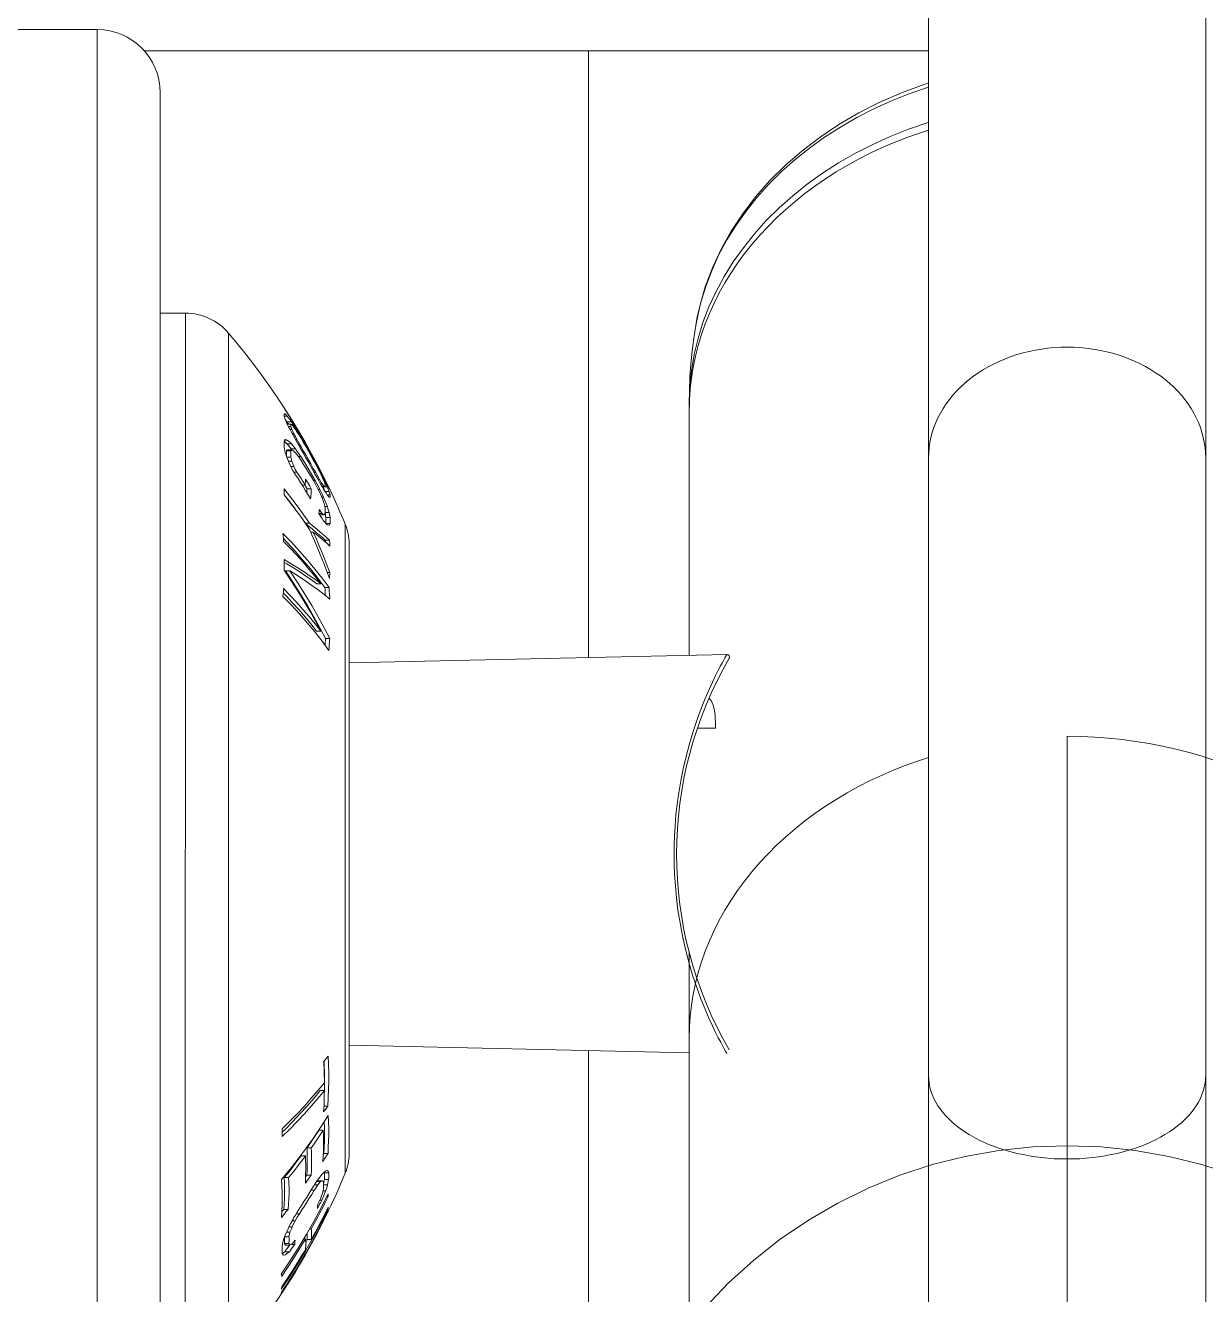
# Model space of a CAD drawing. Header units: centimetres. Extents: x 118932 to 154602, y -32682 to -23521.
# Drawn here: x 129546.14 to 129555.51, y -27725.06 to -27714.99 of the extents above; entities that cross this region are included whole.
import ezdxf

# ---------------------------------------------------------------- set-up
doc = ezdxf.new("R2010")
doc.units = ezdxf.units.CM
doc.header["$LTSCALE"] = 50
doc.header["$MEASUREMENT"] = 0
doc.layers.add('GEN_02_TF_Mobilya', color=7, linetype='Continuous', lineweight=5, true_color=0x745e3d)

# ---------------------------------------------------------------- blocks, each defined once
blk = doc.blocks.new('spor aletleri 2')
at = {"layer": 'GEN_02_TF_Mobilya'}
for p, q in [((-7.077, -101.575), (-0.851, -101.575)), ((-3.551, -106.388), (-3.551, -101.575)), ((-6.951, -113.904), (-6.95, -101.906)), ((-6.408, -103.814), (-6.408, -111.996)), ((-5.913, -104.554), (-5.932, -104.554)), ((-5.889, -104.612), (-5.902, -104.612)), ((-5.876, -104.567), (-5.884, -104.567)), ((-5.836, -104.634), (-5.841, -104.634)), ((-5.835, -104.792), (-5.855, -104.792)), ((-5.906, -104.831), (-5.932, -104.831)), ((-5.89, -104.873), (-5.913, -104.873)), ((-5.716, -104.921), (-5.728, -104.921)), ((-5.719, -104.839), (-5.724, -104.839)), ((-5.719, -104.984), (-5.734, -104.984)), ((-5.665, -105.01), (-5.678, -105.01)), ((-5.65, -105.03), (-5.666, -105.03)), ((-5.653, -105.116), (-5.667, -105.116)), ((-5.623, -105.189), (-5.644, -105.189)), ((-5.766, -105.323), (-5.8, -105.323)), ((-5.665, -105.246), (-5.69, -105.246)), ((-5.601, -105.276), (-5.635, -105.276)), ((-5.481, -105.33), (-5.481, -110.48)), ((-5.451, -105.483), (-5.451, -110.327)), ((-2.751, -108.726), (-2.751, -136.025)), ((-2.751, -109.523), (-5.451, -109.464)), ((-3.551, -109.505), (-3.551, -111.962)), ((-5.619, -109.948), (-5.651, -109.948)), ((-5.618, -110.323), (-5.652, -110.323)), ((-5.752, -110.495), (-5.786, -110.495)), ((-5.614, -110.529), (-5.647, -110.529)), ((-5.637, -110.619), (-5.658, -110.619)), ((-5.622, -110.571), (-5.655, -110.571)), ((-5.616, -110.664), (-5.628, -110.664)), ((-5.934, -110.766), (-5.969, -110.766)), ((-5.667, -110.692), (-5.683, -110.692)), ((-5.62, -110.766), (-5.625, -110.766)), ((-5.657, -110.859), (-5.66, -110.859)), ((-5.929, -111.037), (-5.964, -111.037)), ((-5.883, -111.046), (-5.914, -111.046)), ((-5.78, -111.005), (-5.795, -111.032)), ((-5.925, -111.102), (-5.961, -111.102))]:
    blk.add_line(p, q, dxfattribs=at)
at = {"layer": 'GEN_02_TF_Mobilya', "flags": 128}
for points in [[(1.349, -112.117), (1.349, -100.488)], [(-0.851, -100.488), (-0.851, -112.117)], [(-0.851, -101.831), (-0.889, -101.842), (-1.067, -101.908), (-1.238, -101.982), (-1.404, -102.066), (-1.562, -102.158), (-1.712, -102.258), (-1.854, -102.367), (-1.987, -102.482), (-2.111, -102.604), (-2.224, -102.733), (-2.326, -102.867), (-2.418, -103.006), (-2.498, -103.149), (-2.566, -103.296), (-2.623, -103.446), (-2.667, -103.599), (-2.699, -103.754), (-2.715, -103.855), (-2.728, -103.958), (-2.738, -104.061), (-2.745, -104.164), (-2.749, -104.268), (-2.751, -104.371)], [(-0.852, -101.863), (-1, -101.914), (-1.145, -101.971), (-1.285, -102.035), (-1.421, -102.104), (-1.551, -102.179), (-1.677, -102.26), (-1.797, -102.346), (-1.911, -102.437), (-2.018, -102.532), (-2.119, -102.633), (-2.213, -102.737), (-2.3, -102.846), (-2.379, -102.958), (-2.451, -103.073), (-2.515, -103.191), (-2.57, -103.312), (-2.617, -103.435), (-2.656, -103.56), (-2.687, -103.686), (-2.699, -103.754)], [(-0.851, -102.143), (-0.861, -102.146), (-1.011, -102.197), (-1.156, -102.255), (-1.298, -102.319), (-1.435, -102.388), (-1.567, -102.464), (-1.693, -102.545), (-1.814, -102.632), (-1.929, -102.724), (-2.037, -102.82), (-2.139, -102.921), (-2.234, -103.027), (-2.321, -103.136), (-2.401, -103.249), (-2.474, -103.365), (-2.538, -103.485), (-2.594, -103.606), (-2.642, -103.73), (-2.681, -103.856), (-2.711, -103.984), (-2.733, -104.112), (-2.746, -104.242), (-2.751, -104.371), (-2.75, -104.395)], [(-0.851, -102.203), (-0.924, -102.227), (-1.024, -102.262), (-1.123, -102.301), (-1.219, -102.342), (-1.314, -102.387), (-1.406, -102.433), (-1.497, -102.483), (-1.585, -102.535), (-1.67, -102.59), (-1.753, -102.647), (-1.833, -102.707), (-1.911, -102.769), (-1.985, -102.833), (-2.057, -102.899), (-2.125, -102.967), (-2.191, -103.037), (-2.253, -103.11), (-2.312, -103.183), (-2.367, -103.259), (-2.419, -103.336), (-2.467, -103.415), (-2.512, -103.494), (-2.553, -103.576), (-2.59, -103.658), (-2.624, -103.741), (-2.653, -103.825), (-2.679, -103.911), (-2.701, -103.996), (-2.719, -104.083), (-2.733, -104.169), (-2.743, -104.257), (-2.749, -104.344), (-2.751, -104.431), (-2.751, -106.371)], [(-6.95, -103.656), (-6.75, -103.656), (-6.751, -112.155), (-6.951, -112.155)], [(1.349, -104.803), (1.347, -104.763), (1.344, -104.722), (1.338, -104.682), (1.33, -104.642), (1.319, -104.602), (1.307, -104.563), (1.292, -104.524), (1.274, -104.486), (1.255, -104.449), (1.233, -104.412), (1.21, -104.376), (1.184, -104.341), (1.156, -104.307), (1.127, -104.274), (1.095, -104.242), (1.062, -104.212), (1.027, -104.182), (0.99, -104.154), (0.951, -104.128), (0.912, -104.102), (0.87, -104.079), (0.828, -104.057), (0.784, -104.036), (0.739, -104.017), (0.693, -104), (0.646, -103.984), (0.598, -103.971), (0.55, -103.959), (0.501, -103.948), (0.451, -103.94), (0.401, -103.933), (0.35, -103.929), (0.3, -103.926), (0.249, -103.925), (0.198, -103.926), (0.147, -103.929), (0.097, -103.933), (0.047, -103.94), (-0.003, -103.948), (-0.052, -103.959), (-0.101, -103.971), (-0.149, -103.984), (-0.195, -104), (-0.241, -104.017), (-0.286, -104.036), (-0.33, -104.057), (-0.373, -104.079), (-0.414, -104.102), (-0.454, -104.128), (-0.492, -104.154), (-0.529, -104.182), (-0.564, -104.212), (-0.597, -104.242), (-0.629, -104.274), (-0.659, -104.307), (-0.686, -104.341), (-0.712, -104.376), (-0.736, -104.412), (-0.757, -104.449), (-0.777, -104.486), (-0.794, -104.524), (-0.809, -104.563), (-0.822, -104.602), (-0.832, -104.642), (-0.841, -104.682), (-0.846, -104.722), (-0.85, -104.763), (-0.851, -104.803)], [(-5.968, -104.404), (-5.969, -104.402), (-5.969, -104.403), (-5.908, -104.499), (-5.853, -104.589), (-5.8, -104.68), (-5.749, -104.772), (-5.699, -104.865), (-5.651, -104.958), (-5.605, -105.053), (-5.605, -105.052), (-5.606, -105.052), (-5.606, -105.051), (-5.607, -105.05), (-5.607, -105.05), (-5.608, -105.049), (-5.663, -104.937), (-5.72, -104.826), (-5.78, -104.717), (-5.842, -104.609), (-5.906, -104.503), (-5.973, -104.398), (-5.972, -104.399), (-5.971, -104.4), (-5.97, -104.401), (-5.969, -104.402), (-5.969, -104.402)], [(-5.942, -104.472), (-5.966, -104.472), (-5.966, -104.469), (-5.966, -104.466), (-5.966, -104.462), (-5.966, -104.459), (-5.966, -104.456), (-5.966, -104.453), (-5.958, -104.454)], [(-5.966, -104.454), (-5.958, -104.454), (-5.953, -104.46), (-5.948, -104.466), (-5.942, -104.472), (-5.931, -104.487), (-5.92, -104.502), (-5.909, -104.517), (-5.945, -104.517), (-5.933, -104.534)], [(-5.966, -104.472), (-5.965, -104.476), (-5.964, -104.481), (-5.962, -104.485), (-5.961, -104.489), (-5.96, -104.494), (-5.958, -104.498), (-5.953, -104.51), (-5.948, -104.523), (-5.942, -104.535), (-5.931, -104.557), (-5.92, -104.578), (-5.906, -104.578), (-5.897, -104.595), (-5.889, -104.612), (-5.877, -104.635), (-5.865, -104.658)], [(-5.958, -104.499), (-5.95, -104.51), (-5.945, -104.517)], [(-5.909, -104.517), (-5.898, -104.534), (-5.882, -104.559), (-5.876, -104.567), (-5.856, -104.6), (-5.836, -104.634), (-5.816, -104.667), (-5.796, -104.702), (-5.776, -104.736), (-5.757, -104.77), (-5.738, -104.805), (-5.719, -104.839), (-5.7, -104.875), (-5.682, -104.91), (-5.672, -104.93), (-5.658, -104.96), (-5.653, -104.97)], [(-5.686, -104.911), (-5.701, -104.882), (-5.716, -104.854), (-5.735, -104.819), (-5.754, -104.785), (-5.773, -104.75), (-5.792, -104.716), (-5.812, -104.682), (-5.832, -104.648), (-5.848, -104.622), (-5.865, -104.596), (-5.877, -104.578), (-5.889, -104.559), (-5.895, -104.553), (-5.9, -104.546), (-5.905, -104.539), (-5.913, -104.535), (-5.942, -104.535)], [(-5.663, -105.035), (-5.673, -105.019), (-5.683, -105.002), (-5.695, -104.98), (-5.707, -104.958), (-5.72, -104.936), (-5.739, -104.901), (-5.758, -104.867), (-5.777, -104.832), (-5.796, -104.798), (-5.816, -104.764), (-5.836, -104.73), (-5.849, -104.706), (-5.863, -104.683), (-5.877, -104.659), (-5.893, -104.629), (-5.909, -104.599), (-5.92, -104.578)], [(-5.913, -104.535), (-5.913, -104.538), (-5.913, -104.542), (-5.913, -104.545), (-5.913, -104.548), (-5.913, -104.551), (-5.913, -104.554), (-5.911, -104.562), (-5.908, -104.57), (-5.906, -104.578)], [(-5.751, -105.049), (-5.751, -105.062), (-5.752, -105.076), (-5.753, -105.089), (-5.754, -105.103), (-5.755, -105.116), (-5.757, -105.129), (-5.776, -105.097), (-5.796, -105.065), (-5.816, -105.032), (-5.836, -105), (-5.856, -104.968), (-5.877, -104.937), (-5.894, -104.908), (-5.91, -104.88), (-5.921, -104.856), (-5.932, -104.831), (-5.943, -104.807), (-5.948, -104.791), (-5.954, -104.775), (-5.959, -104.76), (-5.961, -104.746), (-5.964, -104.733), (-5.967, -104.72), (-5.966, -104.712), (-5.966, -104.704), (-5.966, -104.696), (-5.966, -104.688), (-5.966, -104.68), (-5.966, -104.672), (-5.965, -104.669), (-5.964, -104.667), (-5.962, -104.665), (-5.961, -104.662), (-5.96, -104.66), (-5.958, -104.658), (-5.956, -104.659), (-5.942, -104.662)], [(-5.966, -104.672), (-5.955, -104.682), (-5.944, -104.692)], [(-5.958, -104.662), (-5.942, -104.662), (-5.931, -104.672), (-5.92, -104.682), (-5.909, -104.692), (-5.944, -104.692), (-5.933, -104.706), (-5.922, -104.719), (-5.911, -104.733), (-5.906, -104.74)], [(-5.909, -104.692), (-5.898, -104.706), (-5.887, -104.719), (-5.876, -104.733), (-5.911, -104.733)], [(-5.877, -104.658), (-5.865, -104.658), (-5.849, -104.687), (-5.832, -104.716)], [(-5.844, -104.716), (-5.832, -104.716), (-5.813, -104.75), (-5.793, -104.784), (-5.773, -104.818), (-5.754, -104.852), (-5.735, -104.887), (-5.716, -104.921), (-5.711, -104.931), (-5.692, -104.965), (-5.687, -104.974), (-5.698, -104.974)], [(-5.949, -104.789), (-5.949, -104.781), (-5.948, -104.765), (-5.949, -104.749), (-5.913, -104.749), (-5.912, -104.747), (-5.911, -104.746), (-5.909, -104.745), (-5.908, -104.743), (-5.907, -104.742), (-5.905, -104.74), (-5.941, -104.74), (-5.942, -104.742), (-5.943, -104.743), (-5.945, -104.745), (-5.946, -104.746), (-5.947, -104.747), (-5.949, -104.749)], [(-5.913, -104.749), (-5.913, -104.757), (-5.913, -104.765), (-5.913, -104.773), (-5.913, -104.781), (-5.913, -104.789), (-5.914, -104.797), (-5.946, -104.797)], [(-5.914, -104.797), (-5.911, -104.809), (-5.908, -104.82), (-5.906, -104.831), (-5.898, -104.852), (-5.89, -104.873), (-5.878, -104.895), (-5.865, -104.917), (-5.888, -104.917)], [(-5.865, -104.778), (-5.877, -104.764), (-5.889, -104.75), (-5.905, -104.74)], [(-5.876, -104.733), (-5.862, -104.752), (-5.842, -104.782), (-5.835, -104.792), (-5.815, -104.823), (-5.795, -104.855), (-5.776, -104.888), (-5.757, -104.92), (-5.738, -104.952), (-5.719, -104.984), (-5.706, -105.008), (-5.694, -105.031), (-5.682, -105.054), (-5.696, -105.054)], [(-5.65, -105.256), (-5.649, -105.254), (-5.648, -105.253), (-5.646, -105.251), (-5.645, -105.25), (-5.644, -105.249), (-5.642, -105.247), (-5.642, -105.239), (-5.642, -105.231), (-5.642, -105.223), (-5.642, -105.215), (-5.642, -105.207), (-5.642, -105.199), (-5.644, -105.187), (-5.647, -105.176), (-5.649, -105.165), (-5.657, -105.144), (-5.664, -105.123), (-5.675, -105.098), (-5.686, -105.073), (-5.701, -105.045), (-5.716, -105.017), (-5.734, -104.984), (-5.753, -104.952), (-5.773, -104.92), (-5.792, -104.888), (-5.812, -104.856), (-5.832, -104.824), (-5.843, -104.808), (-5.848, -104.801), (-5.865, -104.778)], [(-5.865, -104.917), (-5.854, -104.934), (-5.843, -104.951), (-5.832, -104.968), (-5.822, -104.986), (-5.811, -105.003), (-5.8, -105.02), (-5.824, -105.02)], [(-5.624, -105.034), (-5.642, -105.034), (-5.642, -105.031), (-5.642, -105.028), (-5.642, -105.025), (-5.642, -105.021), (-5.642, -105.018), (-5.642, -105.015), (-5.644, -105.007), (-5.647, -104.999), (-5.65, -104.992), (-5.657, -104.974), (-5.664, -104.957), (-5.675, -104.934), (-5.686, -104.911), (-5.682, -104.91)], [(-5.802, -105.02), (-5.801, -105.023), (-5.785, -105.049)], [(-5.8, -105.02), (-5.8, -105.012), (-5.799, -105.004), (-5.798, -104.996), (-5.798, -104.988), (-5.798, -104.98), (-5.797, -104.972), (-5.782, -104.997), (-5.766, -105.023), (-5.751, -105.049), (-5.785, -105.049), (-5.786, -105.062), (-5.786, -105.076), (-5.787, -105.08)], [(-5.601, -105.097), (-5.601, -105.1), (-5.601, -105.104), (-5.601, -105.107), (-5.601, -105.11), (-5.601, -105.113), (-5.602, -105.116), (-5.609, -105.115), (-5.614, -105.109), (-5.619, -105.103), (-5.624, -105.097), (-5.634, -105.082), (-5.644, -105.067), (-5.654, -105.052), (-5.663, -105.035), (-5.642, -105.034), (-5.65, -105.03), (-5.655, -105.023), (-5.66, -105.017), (-5.665, -105.01), (-5.672, -104.998), (-5.687, -104.974)], [(-5.659, -104.97), (-5.653, -104.97), (-5.638, -105.002), (-5.624, -105.034), (-5.619, -105.047), (-5.614, -105.059), (-5.609, -105.071)], [(-5.866, -105.229), (-5.898, -105.185), (-5.932, -105.139), (-5.966, -105.098), (-5.966, -105.082), (-5.966, -105.066), (-5.966, -105.05), (-5.931, -105.094), (-5.897, -105.139), (-5.863, -105.185), (-5.83, -105.231), (-5.798, -105.277), (-5.766, -105.323), (-5.736, -105.346), (-5.707, -105.369), (-5.68, -105.392), (-5.654, -105.414), (-5.63, -105.435), (-5.606, -105.457), (-5.64, -105.457)], [(-5.604, -105.712), (-5.605, -105.728), (-5.606, -105.744), (-5.607, -105.76), (-5.63, -105.698), (-5.655, -105.635), (-5.68, -105.571), (-5.707, -105.505), (-5.736, -105.439), (-5.766, -105.371), (-5.798, -105.324), (-5.83, -105.278), (-5.863, -105.233), (-5.897, -105.187), (-5.931, -105.142), (-5.966, -105.098)], [(-5.682, -105.054), (-5.662, -105.096), (-5.653, -105.116), (-5.643, -105.141), (-5.633, -105.165), (-5.623, -105.189), (-5.619, -105.205), (-5.614, -105.221), (-5.611, -105.228), (-5.609, -105.236), (-5.642, -105.236), (-5.638, -105.256), (-5.637, -105.263), (-5.635, -105.276), (-5.635, -105.284), (-5.635, -105.292), (-5.635, -105.3), (-5.635, -105.308), (-5.635, -105.323), (-5.644, -105.314), (-5.654, -105.304), (-5.666, -105.284), (-5.678, -105.265), (-5.69, -105.245), (-5.69, -105.24), (-5.689, -105.234), (-5.689, -105.229), (-5.688, -105.224), (-5.688, -105.218), (-5.687, -105.213), (-5.669, -105.241), (-5.665, -105.246), (-5.65, -105.256), (-5.684, -105.256)], [(-5.657, -105.034), (-5.652, -105.047), (-5.645, -105.065)], [(-5.642, -105.071), (-5.609, -105.071), (-5.608, -105.076), (-5.606, -105.08), (-5.605, -105.084), (-5.604, -105.089), (-5.603, -105.093), (-5.601, -105.097), (-5.624, -105.097)], [(-5.797, -105.325), (-5.77, -105.346), (-5.741, -105.369), (-5.714, -105.392), (-5.688, -105.414), (-5.663, -105.435), (-5.64, -105.457), (-5.639, -105.473)], [(-5.609, -105.236), (-5.606, -105.25), (-5.604, -105.263), (-5.601, -105.276), (-5.601, -105.284), (-5.601, -105.292), (-5.601, -105.3), (-5.601, -105.308), (-5.602, -105.316), (-5.602, -105.324), (-5.603, -105.327), (-5.604, -105.329), (-5.606, -105.331), (-5.607, -105.334), (-5.609, -105.336), (-5.61, -105.338), (-5.625, -105.334), (-5.635, -105.324), (-5.602, -105.324)], [(-5.966, -105.633), (-5.946, -105.644), (-5.893, -105.677), (-5.843, -105.709), (-5.795, -105.741), (-5.75, -105.772), (-5.708, -105.803), (-5.674, -105.803), (-5.72, -105.746), (-5.768, -105.689), (-5.816, -105.632), (-5.867, -105.576), (-5.918, -105.521), (-5.972, -105.466), (-5.973, -105.445), (-5.974, -105.424), (-5.976, -105.403), (-5.909, -105.472), (-5.844, -105.543), (-5.782, -105.614), (-5.722, -105.686), (-5.665, -105.758), (-5.61, -105.832), (-5.643, -105.832), (-5.642, -105.848), (-5.641, -105.863), (-5.64, -105.879), (-5.639, -105.895), (-5.639, -105.897)], [(-5.756, -105.392), (-5.735, -105.392), (-5.711, -105.448), (-5.688, -105.502), (-5.666, -105.556), (-5.644, -105.609), (-5.624, -105.661), (-5.604, -105.712), (-5.625, -105.712)], [(-5.606, -105.457), (-5.605, -105.473), (-5.604, -105.489), (-5.604, -105.505), (-5.623, -105.487), (-5.644, -105.468), (-5.665, -105.45), (-5.688, -105.431), (-5.711, -105.412), (-5.735, -105.392)], [(-5.973, -105.443), (-5.944, -105.472), (-5.879, -105.543), (-5.817, -105.614), (-5.756, -105.686), (-5.698, -105.758), (-5.643, -105.832)], [(-5.675, -106.178), (-5.717, -106.1), (-5.761, -106.022), (-5.808, -105.942), (-5.858, -105.861), (-5.91, -105.778), (-5.966, -105.695), (-5.966, -105.681), (-5.966, -105.667), (-5.966, -105.653), (-5.966, -105.639), (-5.966, -105.625), (-5.966, -105.611), (-5.911, -105.644), (-5.858, -105.677), (-5.808, -105.709), (-5.761, -105.741), (-5.716, -105.772), (-5.674, -105.803)], [(-5.61, -105.832), (-5.609, -105.848), (-5.608, -105.863), (-5.607, -105.879), (-5.606, -105.895), (-5.605, -105.91), (-5.604, -105.926), (-5.649, -105.889), (-5.697, -105.852), (-5.747, -105.815), (-5.802, -105.777), (-5.86, -105.738), (-5.922, -105.699), (-5.957, -105.699), (-5.895, -105.792), (-5.836, -105.884), (-5.782, -105.975), (-5.731, -106.064), (-5.683, -106.152), (-5.638, -106.238)], [(-5.922, -105.699), (-5.86, -105.792), (-5.802, -105.884), (-5.747, -105.975), (-5.697, -106.064), (-5.649, -106.152), (-5.605, -106.238), (-5.638, -106.238), (-5.639, -106.254), (-5.64, -106.269), (-5.641, -106.285), (-5.641, -106.291)], [(-5.605, -106.238), (-5.606, -106.254), (-5.607, -106.269), (-5.608, -106.285), (-5.609, -106.3), (-5.61, -106.316), (-5.611, -106.332), (-5.666, -106.258), (-5.723, -106.185), (-5.783, -106.113), (-5.845, -106.042), (-5.909, -105.972), (-5.976, -105.903), (-5.974, -105.882), (-5.973, -105.861), (-5.972, -105.84), (-5.919, -105.895), (-5.867, -105.95), (-5.817, -106.006), (-5.768, -106.063), (-5.721, -106.12), (-5.675, -106.178), (-5.709, -106.178)], [(-5.974, -105.875), (-5.954, -105.895), (-5.902, -105.95), (-5.851, -106.006), (-5.802, -106.063), (-5.755, -106.12), (-5.709, -106.178)], [(-2.452, -109.529), (-2.452, -109.528), (-2.455, -109.524), (-2.46, -109.516), (-2.475, -109.488), (-2.487, -109.467), (-2.501, -109.439), (-2.52, -109.404), (-2.541, -109.362), (-2.566, -109.31), (-2.594, -109.249), (-2.625, -109.177), (-2.658, -109.096), (-2.691, -109.005), (-2.724, -108.908), (-2.754, -108.806), (-2.781, -108.702), (-2.804, -108.597), (-2.824, -108.494), (-2.84, -108.392), (-2.852, -108.294), (-2.861, -108.199), (-2.867, -108.109), (-2.871, -108.025), (-2.871, -107.947), (-2.871, -107.877), (-2.868, -107.802), (-2.863, -107.723), (-2.857, -107.639), (-2.847, -107.551), (-2.834, -107.46), (-2.818, -107.366), (-2.799, -107.27), (-2.776, -107.172), (-2.75, -107.073), (-2.72, -106.974), (-2.688, -106.879), (-2.655, -106.791), (-2.623, -106.712), (-2.593, -106.642), (-2.565, -106.582), (-2.541, -106.531), (-2.52, -106.489), (-2.502, -106.455), (-2.487, -106.428), (-2.476, -106.407), (-2.467, -106.39), (-2.455, -106.37), (-2.453, -106.366), (-2.452, -106.364), (-5.451, -106.429)], [(-2.434, -106.394), (-2.432, -106.39), (-2.431, -106.385), (-2.432, -106.381), (-2.433, -106.376), (-2.435, -106.372), (-2.438, -106.369), (-2.442, -106.366), (-2.446, -106.365), (-2.451, -106.364), (-2.452, -106.364)], [(-2.594, -106.711), (-2.587, -106.718), (-2.577, -106.73), (-2.569, -106.746), (-2.561, -106.765), (-2.555, -106.787), (-2.55, -106.812), (-2.546, -106.839), (-2.544, -106.87), (-2.542, -106.903), (-2.542, -106.939), (-2.542, -106.947), (-2.685, -106.947)], [(1.422, -107.204), (1.349, -107.18), (1.32, -107.171), (1.217, -107.141), (1.113, -107.115), (1.007, -107.091), (0.901, -107.07), (0.794, -107.053), (0.686, -107.039), (0.577, -107.027), (0.468, -107.019), (0.358, -107.015), (0.249, -107.013), (0.249, -123.619)], [(-0.851, -107.18), (-0.924, -107.204), (-1.024, -107.24), (-1.123, -107.278), (-1.219, -107.32), (-1.314, -107.364), (-1.406, -107.411), (-1.497, -107.46), (-1.585, -107.513), (-1.67, -107.567), (-1.753, -107.624), (-1.833, -107.684), (-1.911, -107.746), (-1.985, -107.81), (-2.057, -107.876), (-2.125, -107.945), (-2.191, -108.015), (-2.253, -108.087), (-2.312, -108.161), (-2.367, -108.236), (-2.419, -108.313), (-2.467, -108.392), (-2.512, -108.472), (-2.553, -108.553), (-2.59, -108.635), (-2.624, -108.718), (-2.653, -108.803), (-2.679, -108.888), (-2.701, -108.974), (-2.719, -109.06), (-2.733, -109.147), (-2.743, -109.234), (-2.749, -109.321), (-2.751, -109.409)], [(-5.65, -109.591), (-5.648, -109.616), (-5.647, -109.683), (-5.646, -109.749), (-5.647, -109.815), (-5.647, -109.824), (-5.698, -109.886), (-5.751, -109.948), (-5.806, -110.009), (-5.863, -110.07), (-5.921, -110.13), (-5.982, -110.189), (-5.982, -110.168), (-5.982, -110.147), (-5.982, -110.126), (-5.921, -110.067), (-5.863, -110.007), (-5.806, -109.947), (-5.751, -109.885), (-5.698, -109.824), (-5.647, -109.761), (-5.647, -109.733), (-5.648, -109.705), (-5.649, -109.677), (-5.65, -109.649), (-5.651, -109.622), (-5.652, -109.594), (-5.641, -109.579), (-5.629, -109.565), (-5.618, -109.55), (-5.615, -109.616), (-5.613, -109.683), (-5.613, -109.749), (-5.614, -109.815), (-5.616, -109.881), (-5.619, -109.948), (-5.63, -109.962), (-5.642, -109.977), (-5.653, -109.991)], [(1.349, -109.705), (1.347, -109.735), (1.344, -109.766), (1.338, -109.796), (1.33, -109.826), (1.319, -109.856), (1.307, -109.886), (1.292, -109.915), (1.274, -109.944), (1.255, -109.972), (1.233, -110), (1.21, -110.027), (1.184, -110.053), (1.156, -110.079), (1.126, -110.103), (1.095, -110.127), (1.062, -110.15), (1.026, -110.173), (0.99, -110.194), (0.951, -110.214), (0.912, -110.233), (0.87, -110.251), (0.828, -110.267), (0.784, -110.283), (0.739, -110.297), (0.693, -110.31), (0.646, -110.322), (0.598, -110.332), (0.55, -110.341), (0.501, -110.349), (0.451, -110.355), (0.401, -110.36), (0.35, -110.364), (0.3, -110.366), (0.249, -110.366), (0.198, -110.366), (0.147, -110.364), (0.097, -110.36), (0.047, -110.355), (-0.003, -110.349), (-0.052, -110.341), (-0.101, -110.332), (-0.149, -110.322), (-0.196, -110.31), (-0.242, -110.297), (-0.286, -110.283), (-0.33, -110.267), (-0.373, -110.251), (-0.414, -110.233), (-0.454, -110.214), (-0.492, -110.194), (-0.529, -110.173), (-0.564, -110.15), (-0.597, -110.127), (-0.629, -110.103), (-0.659, -110.079), (-0.686, -110.053), (-0.712, -110.027), (-0.736, -110), (-0.757, -109.972), (-0.777, -109.944), (-0.794, -109.915), (-0.809, -109.886), (-0.822, -109.856), (-0.832, -109.826), (-0.841, -109.796), (-0.846, -109.766), (-0.85, -109.735), (-0.851, -109.704)], [(-5.653, -109.991), (-5.652, -109.963), (-5.65, -109.935), (-5.649, -109.907), (-5.648, -109.88), (-5.648, -109.852), (-5.647, -109.824), (-5.681, -109.824), (-5.732, -109.886), (-5.785, -109.948), (-5.841, -110.009), (-5.898, -110.07), (-5.957, -110.13), (-5.982, -110.154)], [(-5.931, -110.514), (-5.929, -110.556), (-5.928, -110.598), (-5.928, -110.64), (-5.929, -110.682), (-5.931, -110.724), (-5.934, -110.766), (-5.952, -110.787), (-5.969, -110.809), (-5.988, -110.83), (-5.984, -110.78), (-5.983, -110.73), (-5.982, -110.68), (-5.983, -110.629), (-5.984, -110.579), (-5.988, -110.529), (-5.92, -110.447), (-5.855, -110.364), (-5.792, -110.28), (-5.731, -110.195), (-5.673, -110.109), (-5.618, -110.022), (-5.615, -110.072), (-5.613, -110.122), (-5.613, -110.173), (-5.614, -110.223), (-5.616, -110.273), (-5.618, -110.323), (-5.632, -110.345), (-5.646, -110.366), (-5.659, -110.388)], [(-5.659, -110.388), (-5.657, -110.346), (-5.655, -110.304), (-5.654, -110.262), (-5.654, -110.22), (-5.655, -110.179), (-5.656, -110.137), (-5.671, -110.16), (-5.687, -110.184), (-5.702, -110.207), (-5.718, -110.23), (-5.734, -110.254), (-5.751, -110.277), (-5.785, -110.277), (-5.784, -110.313), (-5.783, -110.35), (-5.783, -110.386), (-5.783, -110.422), (-5.784, -110.458), (-5.786, -110.495), (-5.796, -110.509)], [(-5.656, -110.137), (-5.689, -110.137), (-5.705, -110.16), (-5.721, -110.184), (-5.736, -110.207), (-5.752, -110.23), (-5.769, -110.254), (-5.785, -110.277)], [(-5.648, -110.07), (-5.648, -110.072), (-5.647, -110.122), (-5.646, -110.173), (-5.647, -110.223), (-5.649, -110.273), (-5.652, -110.323), (-5.656, -110.33)], [(1.577, -110.495), (1.319, -110.411), (1.056, -110.346), (0.789, -110.299), (0.52, -110.27), (0.249, -110.261), (-0.022, -110.27), (-0.292, -110.299), (-0.559, -110.346), (-0.822, -110.411), (-1.079, -110.495), (-1.33, -110.597), (-1.572, -110.716), (-1.805, -110.851), (-2.028, -111.002), (-2.239, -111.169), (-2.438, -111.349), (-2.623, -111.544)], [(-5.751, -110.277), (-5.749, -110.313), (-5.749, -110.35), (-5.749, -110.386), (-5.749, -110.422), (-5.75, -110.458), (-5.752, -110.495), (-5.767, -110.516), (-5.775, -110.527), (-5.791, -110.549), (-5.798, -110.559), (-5.797, -110.523), (-5.796, -110.487), (-5.795, -110.451), (-5.795, -110.414), (-5.796, -110.378), (-5.797, -110.342), (-5.819, -110.371), (-5.841, -110.4), (-5.863, -110.429), (-5.885, -110.457), (-5.908, -110.486), (-5.931, -110.514), (-5.966, -110.514), (-5.965, -110.556), (-5.964, -110.598), (-5.964, -110.64), (-5.965, -110.682), (-5.967, -110.724), (-5.969, -110.766), (-5.985, -110.784)], [(-5.797, -110.342), (-5.832, -110.342), (-5.854, -110.371), (-5.876, -110.4), (-5.898, -110.429), (-5.92, -110.457), (-5.943, -110.486), (-5.966, -110.514)], [(-5.655, -110.477), (-5.645, -110.468), (-5.635, -110.46), (-5.621, -110.459), (-5.619, -110.461), (-5.618, -110.464), (-5.617, -110.467), (-5.615, -110.47), (-5.614, -110.473), (-5.613, -110.476), (-5.646, -110.476), (-5.646, -110.485), (-5.646, -110.493), (-5.646, -110.502), (-5.646, -110.511), (-5.647, -110.52), (-5.647, -110.529), (-5.651, -110.55), (-5.654, -110.564)], [(-5.77, -110.642), (-5.751, -110.611), (-5.732, -110.58), (-5.719, -110.561)], [(-5.719, -110.561), (-5.707, -110.543), (-5.694, -110.524), (-5.684, -110.511)], [(-5.613, -110.476), (-5.613, -110.485), (-5.613, -110.493), (-5.613, -110.502), (-5.613, -110.511), (-5.613, -110.52), (-5.614, -110.529), (-5.616, -110.543), (-5.619, -110.557), (-5.622, -110.571), (-5.629, -110.595), (-5.637, -110.619), (-5.652, -110.655), (-5.665, -110.687), (-5.667, -110.692), (-5.679, -110.715), (-5.685, -110.726), (-5.697, -110.749), (-5.703, -110.76), (-5.702, -110.754), (-5.702, -110.748), (-5.701, -110.742), (-5.701, -110.737), (-5.7, -110.731), (-5.7, -110.725), (-5.692, -110.71), (-5.678, -110.682), (-5.67, -110.66), (-5.663, -110.639), (-5.66, -110.627), (-5.657, -110.615), (-5.655, -110.603), (-5.654, -110.594), (-5.654, -110.585), (-5.654, -110.577), (-5.654, -110.568), (-5.654, -110.559), (-5.654, -110.55), (-5.655, -110.548), (-5.656, -110.546), (-5.658, -110.545), (-5.659, -110.543), (-5.66, -110.541), (-5.662, -110.539), (-5.677, -110.546), (-5.71, -110.546)], [(-5.662, -110.539), (-5.695, -110.539), (-5.709, -110.545)], [(-5.677, -110.546), (-5.688, -110.559), (-5.699, -110.572)], [(-5.684, -110.511), (-5.675, -110.499), (-5.665, -110.486), (-5.655, -110.477)], [(-5.648, -110.471), (-5.648, -110.473), (-5.646, -110.476)], [(-5.812, -111.001), (-5.798, -111.001), (-5.828, -111.052), (-5.858, -111.101), (-5.889, -111.151), (-5.921, -111.2), (-5.953, -111.249), (-5.985, -111.298), (-5.986, -111.295), (-5.986, -111.292), (-5.987, -111.289), (-5.988, -111.286), (-5.988, -111.283), (-5.989, -111.28), (-5.921, -111.178), (-5.856, -111.074), (-5.793, -110.969), (-5.732, -110.863), (-5.674, -110.755), (-5.619, -110.646), (-5.618, -110.649), (-5.618, -110.652), (-5.617, -110.655), (-5.617, -110.658), (-5.616, -110.661), (-5.616, -110.664), (-5.637, -110.707), (-5.659, -110.75), (-5.682, -110.793), (-5.705, -110.836), (-5.728, -110.878), (-5.751, -110.92), (-5.765, -110.92)], [(-5.877, -110.811), (-5.863, -110.789), (-5.85, -110.766), (-5.829, -110.735), (-5.809, -110.705), (-5.79, -110.674), (-5.77, -110.642)], [(-5.729, -110.615), (-5.748, -110.647), (-5.767, -110.678), (-5.786, -110.709), (-5.806, -110.74), (-5.826, -110.771), (-5.846, -110.801), (-5.871, -110.801)], [(-5.726, -110.572), (-5.699, -110.572), (-5.704, -110.579), (-5.724, -110.608), (-5.729, -110.615), (-5.753, -110.615)], [(-5.751, -110.92), (-5.75, -110.934), (-5.749, -110.948), (-5.749, -110.962), (-5.749, -110.977), (-5.75, -110.991), (-5.752, -111.005), (-5.728, -110.962), (-5.705, -110.92), (-5.682, -110.877), (-5.66, -110.835), (-5.638, -110.792), (-5.616, -110.748), (-5.617, -110.751), (-5.617, -110.754), (-5.618, -110.757), (-5.618, -110.76), (-5.619, -110.763), (-5.62, -110.766), (-5.675, -110.875), (-5.733, -110.983), (-5.794, -111.089), (-5.856, -111.194), (-5.921, -111.298), (-5.989, -111.4)], [(-5.81, -111.148), (-5.802, -111.134), (-5.749, -111.04), (-5.701, -110.948), (-5.657, -110.859), (-5.707, -110.956), (-5.759, -111.053), (-5.813, -111.148), (-5.868, -111.243), (-5.926, -111.336), (-5.985, -111.428), (-5.989, -111.429), (-5.921, -111.323), (-5.856, -111.217), (-5.793, -111.108), (-5.732, -110.999), (-5.674, -110.888), (-5.619, -110.776), (-5.615, -110.775), (-5.656, -110.862), (-5.702, -110.952), (-5.72, -110.986), (-5.751, -111.043), (-5.764, -111.067)], [(-5.877, -110.811), (-5.891, -110.834), (-5.896, -110.844), (-5.913, -110.875), (-5.924, -110.895), (-5.935, -110.92), (-5.946, -110.944), (-5.958, -110.969), (-5.963, -110.985), (-5.968, -111.001), (-5.974, -111.017), (-5.977, -111.031), (-5.979, -111.045), (-5.982, -111.059), (-5.982, -111.068), (-5.982, -111.077), (-5.982, -111.085), (-5.982, -111.094), (-5.982, -111.103), (-5.982, -111.112), (-5.981, -111.115), (-5.98, -111.118), (-5.978, -111.12), (-5.977, -111.123), (-5.976, -111.126), (-5.975, -111.129), (-5.958, -111.128), (-5.947, -111.119), (-5.936, -111.11), (-5.925, -111.102), (-5.911, -111.083), (-5.897, -111.064), (-5.883, -111.046), (-5.883, -111.04), (-5.882, -111.034), (-5.881, -111.028), (-5.881, -111.022), (-5.88, -111.016), (-5.88, -111.01), (-5.901, -111.036), (-5.905, -111.041), (-5.921, -111.048), (-5.932, -111.064), (-5.947, -111.083), (-5.961, -111.102), (-5.98, -111.117)], [(-5.879, -110.857), (-5.892, -110.881), (-5.904, -110.906)], [(-5.846, -110.801), (-5.863, -110.829), (-5.879, -110.857), (-5.903, -110.857)], [(-5.921, -110.948), (-5.923, -110.96), (-5.926, -110.972), (-5.929, -110.984), (-5.964, -110.984)], [(-5.929, -110.906), (-5.904, -110.906), (-5.909, -110.92), (-5.921, -110.948), (-5.948, -110.948)], [(-5.783, -110.951), (-5.783, -110.962), (-5.783, -110.977), (-5.784, -110.991), (-5.786, -111.005), (-5.752, -111.005)], [(-5.989, -111.4), (-5.988, -111.397), (-5.988, -111.394), (-5.987, -111.391), (-5.986, -111.388), (-5.986, -111.385), (-5.985, -111.382), (-5.953, -111.334), (-5.921, -111.285), (-5.889, -111.235), (-5.859, -111.186), (-5.828, -111.136), (-5.798, -111.086), (-5.797, -111.072), (-5.795, -111.057), (-5.795, -111.043), (-5.795, -111.029), (-5.796, -111.015), (-5.798, -111.006)], [(-5.929, -110.984), (-5.928, -110.993), (-5.928, -111.002), (-5.928, -111.011), (-5.928, -111.02), (-5.929, -111.029), (-5.929, -111.037), (-5.928, -111.039), (-5.926, -111.041), (-5.925, -111.043), (-5.924, -111.045), (-5.922, -111.047), (-5.921, -111.049), (-5.957, -111.049), (-5.958, -111.047), (-5.959, -111.045), (-5.96, -111.043), (-5.962, -111.041), (-5.963, -111.039), (-5.964, -111.037), (-5.964, -111.029), (-5.964, -111.02), (-5.964, -111.011), (-5.964, -111.002), (-5.964, -110.993), (-5.964, -110.988)]]:
    blk.add_lwpolyline(points, dxfattribs=at)
blk.add_lwpolyline([(-7.45, -101.406), (-25.348, -101.406), (-25.349, -114.404), (-7.45, -114.404)], close=True, dxfattribs=at)
at = {"layer": 'GEN_02_TF_Mobilya'}
for centre, radius, start, end in [((-7.45, -101.906), 0.5, 359.9993, 89.9993), ((-6.75, -104.106), 0.45, 40.4013, 89.9993), ((-10.748, -107.508), 5.699, 33.0782, 40.4013), ((-10.748, -107.508), 5.699, 22.4598, 25.515), ((-5.851, -105.483), 0.4, 359.9993, 22.4598), ((0.249, -107.947), 3.1, 149.9377, 210.0623), ((-5.851, -110.327), 0.4, 337.5389, 359.9993), ((-10.748, -108.302), 5.699, 334.2761, 337.5389), ((-10.748, -108.302), 5.699, 319.5974, 330.0264)]:
    blk.add_arc(centre, radius, start, end, dxfattribs=at)
blk = doc.blocks.new('c blok level -1 tefriş')
blk.add_blockref('spor aletleri 2', (-32.486, 927.178, -0.003))

msp = doc.modelspace()

# ---------------------------------------------------------------- block references
msp.add_blockref('c blok level -1 tefriş', (129586.651, -28540.795, 0.003))

doc.saveas('drawing.dxf')
